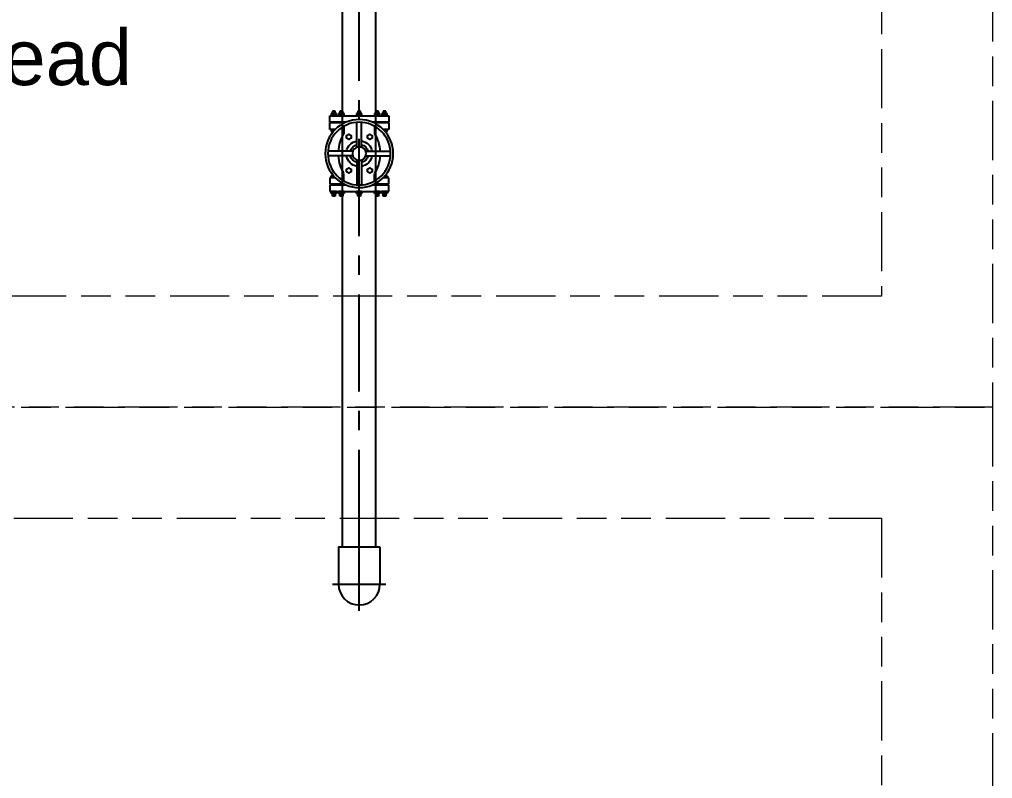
# Model space of a CAD drawing. Extents: x -234346 to 58427, y -132654 to -82394.
# Drawn here: x -198037 to -195410, y -106953 to -104904 of the extents above; entities that cross this region are included whole.
import ezdxf

# ---------------------------------------------------------------- set-up
doc = ezdxf.new("R2010")
doc.units = 0
doc.header["$LTSCALE"] = 8
for name, pattern in [('CENTER', [50.8, 31.75, -6.35, 6.35, -6.35]), ('CONTINOUS', [0]), ('Double dash', [55, 20, -5, 10, -5, 10, -5])]:
    doc.linetypes.add(name, pattern=pattern)
doc.layers.get('0').update_dxf_attribs({"color": 9, "lineweight": 5})
doc.layers.add('C-PROP-LINE-OTLN', color=7, linetype='Double dash', lineweight=9)
for name, color, linetype in [('M-PB_CW', 5, 'Continuous'), ('M-PB_FIRE-texts', 1, 'Continuous'), ('valve block', 1, 'CONTINOUS')]:
    doc.layers.add(name, color=color, linetype=linetype)
doc.styles.add('ARIAL', font='arial.ttf')

# ---------------------------------------------------------------- blocks, each defined once
blk = doc.blocks.new('FM63-GV-100')
for p, q in [((-141.5, 110), (-117.5, 110)), ((-141.5, -110), (-141.5, 110)), ((-117.5, 110), (-117.5, 48.2)), ((-114.5, 110), (-90.5, 110)), ((-114.5, 110), (-114.5, 54.9)), ((-90.5, 110), (-90.5, 89.1)), ((-8.5, 23.9), (-8.5, 116.7)), ((8.5, 23.9), (8.5, 116.7)), ((114.5, 110), (90.5, 110)), ((90.5, 110), (90.5, 89.1)), ((114.5, 110), (114.5, 54.9)), ((117.5, 110), (117.5, 48.2)), ((141.5, 110), (117.5, 110)), ((141.5, -110), (141.5, 110)), ((-158.6, 99.5), (-158.6, 89.5)), ((-149.1, 99.5), (-158.6, 99.5)), ((-158.6, 89.5), (-149.1, 89.5)), ((-157.5, 99.5), (-157.5, 89.5)), ((-156.7, 99.5), (-156.7, 89.5)), ((-155.8, 99.5), (-155.8, 89.5)), ((-154.9, 99.5), (-154.9, 89.5)), ((-154.1, 99.5), (-154.1, 89.5)), ((-153.2, 99.5), (-153.2, 89.5)), ((-152.4, 99.5), (-152.4, 89.5)), ((-151.5, 99.5), (-151.5, 89.5)), ((-150.7, 99.5), (-150.7, 89.5)), ((-149.8, 99.5), (-149.8, 89.5)), ((-149.1, 104.5), (-149.1, 84.5)), ((-141.6, 104.5), (-149.1, 104.5)), ((-149.1, 101), (-141.6, 101)), ((-149.1, 94.5), (-141.6, 94.5)), ((-149.1, 88.5), (-141.6, 88.5)), ((-149.1, 84.5), (-141.6, 84.5)), ((-149.1, 76.8), (-149.1, 56.8)), ((-141.6, 76.8), (-149.1, 76.8)), ((-149.1, 73.3), (-141.6, 73.3)), ((-141.5, 104.5), (-141.5, 84.5)), ((-141.5, 76.8), (-141.5, 56.8)), ((-117.5, 99.5), (-114.5, 99.5)), ((-117.5, 89.5), (-114.5, 89.5)), ((-90.5, 104.5), (-90.5, 89.1)), ((-83, 104.5), (-90.5, 104.5)), ((-90.5, 101), (-83, 101)), ((-90.5, 94.5), (-84.8, 94.5)), ((-83, 96.1), (-83, 104.5)), ((83, 96.1), (83, 104.5)), ((83, 104.5), (90.5, 104.5)), ((90.5, 101), (83, 101)), ((90.5, 94.5), (84.8, 94.5)), ((90.5, 104.5), (90.5, 89.1)), ((117.5, 99.5), (114.5, 99.5)), ((117.5, 89.5), (114.5, 89.5)), ((141.5, 104.5), (141.5, 84.5)), ((141.5, 76.8), (141.5, 56.8)), ((141.6, 104.5), (149.1, 104.5)), ((149.1, 101), (141.6, 101)), ((149.1, 94.5), (141.6, 94.5)), ((149.1, 88.5), (141.6, 88.5)), ((149.1, 84.5), (141.6, 84.5)), ((141.6, 76.8), (149.1, 76.8)), ((149.1, 73.3), (141.6, 73.3)), ((149.1, 104.5), (149.1, 84.5)), ((149.1, 99.5), (158.6, 99.5)), ((158.6, 89.5), (149.1, 89.5)), ((149.1, 76.8), (149.1, 56.8)), ((149.8, 99.5), (149.8, 89.5)), ((150.7, 99.5), (150.7, 89.5)), ((151.5, 99.5), (151.5, 89.5)), ((152.4, 99.5), (152.4, 89.5)), ((153.2, 99.5), (153.2, 89.5)), ((154.1, 99.5), (154.1, 89.5)), ((154.9, 99.5), (154.9, 89.5)), ((155.8, 99.5), (155.8, 89.5)), ((156.7, 99.5), (156.7, 89.5)), ((157.5, 99.5), (157.5, 89.5)), ((158.6, 99.5), (158.6, 89.5)), ((-158.6, 71.8), (-158.6, 61.8)), ((-149.1, 71.8), (-158.6, 71.8)), ((-158.6, 61.8), (-149.1, 61.8)), ((-157.5, 71.8), (-157.5, 61.8)), ((-156.7, 71.8), (-156.7, 61.8)), ((-155.8, 71.8), (-155.8, 61.8)), ((-154.9, 71.8), (-154.9, 61.8)), ((-154.1, 71.8), (-154.1, 61.8)), ((-153.2, 71.8), (-153.2, 61.8)), ((-152.4, 71.8), (-152.4, 61.8)), ((-151.5, 71.8), (-151.5, 61.8)), ((-150.7, 71.8), (-150.7, 61.8)), ((-149.8, 71.8), (-149.8, 61.8)), ((-149.1, 66.8), (-141.6, 66.8)), ((-149.1, 60.8), (-141.6, 60.8)), ((-149.1, 56.8), (-141.6, 56.8)), ((-117.5, 71.8), (-114.5, 71.8)), ((-117.5, 61.8), (-114.5, 61.8)), ((-102.2, 56.9), (-73.6, 56.9)), ((102.2, 56.9), (73.6, 56.9)), ((117.5, 71.8), (114.5, 71.8)), ((117.5, 61.8), (114.5, 61.8)), ((149.1, 66.8), (141.6, 66.8)), ((149.1, 60.8), (141.6, 60.8)), ((149.1, 56.8), (141.6, 56.8)), ((149.1, 71.8), (158.6, 71.8)), ((158.6, 61.8), (149.1, 61.8)), ((149.8, 71.8), (149.8, 61.8)), ((150.7, 71.8), (150.7, 61.8)), ((151.5, 71.8), (151.5, 61.8)), ((152.4, 71.8), (152.4, 61.8)), ((153.2, 71.8), (153.2, 61.8)), ((154.1, 71.8), (154.1, 61.8)), ((154.9, 71.8), (154.9, 61.8)), ((155.8, 71.8), (155.8, 61.8)), ((156.7, 71.8), (156.7, 61.8)), ((157.5, 71.8), (157.5, 61.8)), ((158.6, 71.8), (158.6, 61.8)), ((-149.1, 5), (-158.6, 5)), ((-158.6, 5), (-158.6, -5)), ((-157.5, 5), (-157.5, -5)), ((-156.7, 5), (-156.7, -5)), ((-155.8, 5), (-155.8, -5)), ((-154.9, 5), (-154.9, -5)), ((-154.1, 5), (-154.1, -5)), ((-153.2, 5), (-153.2, -5)), ((-152.4, 5), (-152.4, -5)), ((-151.5, 5), (-151.5, -5)), ((-150.7, 5), (-150.7, -5)), ((-149.8, 5), (-149.8, -5)), ((-141.6, 10), (-149.1, 10)), ((-149.1, 10), (-149.1, -10)), ((-149.1, 6.5), (-141.6, 6.5)), ((-141.5, 10), (-141.5, -10)), ((-23.9, 8.5), (-116.7, 8.5)), ((23.9, 8.5), (116.7, 8.5)), ((141.5, 10), (141.5, -10)), ((141.6, 10), (149.1, 10)), ((149.1, 6.5), (141.6, 6.5)), ((149.1, 10), (149.1, -10)), ((149.1, 5), (158.6, 5)), ((149.8, 5), (149.8, -5)), ((150.7, 5), (150.7, -5)), ((151.5, 5), (151.5, -5)), ((152.4, 5), (152.4, -5)), ((153.2, 5), (153.2, -5)), ((154.1, 5), (154.1, -5)), ((154.9, 5), (154.9, -5)), ((155.8, 5), (155.8, -5)), ((156.7, 5), (156.7, -5)), ((157.5, 5), (157.5, -5)), ((158.6, 5), (158.6, -5)), ((-158.6, -5), (-149.1, -5)), ((-149.1, 0), (-141.6, 0)), ((-149.1, -6), (-141.6, -6)), ((-149.1, -10), (-141.6, -10)), ((-23.9, -8.5), (-116.7, -8.5)), ((-8.5, -23.9), (-8.5, -116.7)), ((8.5, -23.9), (8.5, -116.7)), ((23.9, -8.5), (116.7, -8.5)), ((149.1, 0), (141.6, 0)), ((149.1, -6), (141.6, -6)), ((149.1, -10), (141.6, -10)), ((158.6, -5), (149.1, -5)), ((-158.6, -61.8), (-158.6, -71.8)), ((-149.1, -61.8), (-158.6, -61.8)), ((-158.6, -71.8), (-149.1, -71.8)), ((-157.5, -61.8), (-157.5, -71.8)), ((-156.7, -61.8), (-156.7, -71.8)), ((-155.8, -61.8), (-155.8, -71.8)), ((-154.9, -61.8), (-154.9, -71.8)), ((-154.1, -61.8), (-154.1, -71.8)), ((-153.2, -61.8), (-153.2, -71.8)), ((-152.4, -61.8), (-152.4, -71.8)), ((-151.5, -61.8), (-151.5, -71.8)), ((-150.7, -61.8), (-150.7, -71.8)), ((-149.8, -61.8), (-149.8, -71.8)), ((-149.1, -56.8), (-149.1, -76.8)), ((-141.6, -56.8), (-149.1, -56.8)), ((-149.1, -60.3), (-141.6, -60.3)), ((-149.1, -66.8), (-141.6, -66.8)), ((-141.5, -56.8), (-141.5, -76.8)), ((-117.5, -48.2), (-117.5, -110)), ((-117.5, -61.8), (-114.5, -61.8)), ((-117.5, -71.8), (-114.5, -71.8)), ((-114.5, -54.9), (-114.5, -110)), ((-102.2, -56.9), (-73.6, -56.9)), ((102.2, -56.9), (73.6, -56.9)), ((114.5, -54.9), (114.5, -110)), ((117.5, -61.8), (114.5, -61.8)), ((117.5, -71.8), (114.5, -71.8)), ((117.5, -48.2), (117.5, -110)), ((141.5, -56.8), (141.5, -76.8)), ((141.6, -56.8), (149.1, -56.8)), ((149.1, -60.3), (141.6, -60.3)), ((149.1, -66.8), (141.6, -66.8)), ((149.1, -56.8), (149.1, -76.8)), ((149.1, -61.8), (158.6, -61.8)), ((158.6, -71.8), (149.1, -71.8)), ((149.8, -61.8), (149.8, -71.8)), ((150.7, -61.8), (150.7, -71.8)), ((151.5, -61.8), (151.5, -71.8)), ((152.4, -61.8), (152.4, -71.8)), ((153.2, -61.8), (153.2, -71.8)), ((154.1, -61.8), (154.1, -71.8)), ((154.9, -61.8), (154.9, -71.8)), ((155.8, -61.8), (155.8, -71.8)), ((156.7, -61.8), (156.7, -71.8)), ((157.5, -61.8), (157.5, -71.8)), ((158.6, -61.8), (158.6, -71.8)), ((-158.6, -89.5), (-158.6, -99.5)), ((-149.1, -89.5), (-158.6, -89.5)), ((-158.6, -99.5), (-149.1, -99.5)), ((-157.5, -89.5), (-157.5, -99.5)), ((-156.7, -89.5), (-156.7, -99.5)), ((-155.8, -89.5), (-155.8, -99.5)), ((-154.9, -89.5), (-154.9, -99.5)), ((-154.1, -89.5), (-154.1, -99.5)), ((-153.2, -89.5), (-153.2, -99.5)), ((-152.4, -89.5), (-152.4, -99.5)), ((-151.5, -89.5), (-151.5, -99.5)), ((-150.7, -89.5), (-150.7, -99.5)), ((-149.8, -89.5), (-149.8, -99.5)), ((-149.1, -72.8), (-141.6, -72.8)), ((-149.1, -76.8), (-141.6, -76.8)), ((-149.1, -84.5), (-149.1, -104.5)), ((-141.6, -84.5), (-149.1, -84.5)), ((-149.1, -88), (-141.6, -88)), ((-149.1, -94.5), (-141.6, -94.5)), ((-149.1, -100.5), (-141.6, -100.5)), ((-149.1, -104.5), (-141.6, -104.5)), ((-141.5, -84.5), (-141.5, -104.5)), ((-117.5, -89.5), (-114.5, -89.5)), ((-117.5, -99.5), (-114.5, -99.5)), ((-90.5, -89.1), (-90.5, -104.5)), ((-90.5, -89.1), (-90.5, -110)), ((-90.5, -94.5), (-84.8, -94.5)), ((-90.5, -100.5), (-83, -100.5)), ((-90.5, -104.5), (-83, -104.5)), ((-83, -104.5), (-83, -96.1)), ((83, -104.5), (83, -96.1)), ((90.5, -100.5), (83, -100.5)), ((90.5, -104.5), (83, -104.5)), ((90.5, -94.5), (84.8, -94.5)), ((90.5, -89.1), (90.5, -104.5)), ((90.5, -89.1), (90.5, -110)), ((117.5, -89.5), (114.5, -89.5)), ((117.5, -99.5), (114.5, -99.5)), ((141.5, -84.5), (141.5, -104.5)), ((149.1, -72.8), (141.6, -72.8)), ((149.1, -76.8), (141.6, -76.8)), ((141.6, -84.5), (149.1, -84.5)), ((149.1, -88), (141.6, -88)), ((149.1, -94.5), (141.6, -94.5)), ((149.1, -100.5), (141.6, -100.5)), ((149.1, -104.5), (141.6, -104.5)), ((149.1, -84.5), (149.1, -104.5)), ((149.1, -89.5), (158.6, -89.5)), ((158.6, -99.5), (149.1, -99.5)), ((149.8, -89.5), (149.8, -99.5)), ((150.7, -89.5), (150.7, -99.5)), ((151.5, -89.5), (151.5, -99.5)), ((152.4, -89.5), (152.4, -99.5)), ((153.2, -89.5), (153.2, -99.5)), ((154.1, -89.5), (154.1, -99.5)), ((154.9, -89.5), (154.9, -99.5)), ((155.8, -89.5), (155.8, -99.5)), ((156.7, -89.5), (156.7, -99.5)), ((157.5, -89.5), (157.5, -99.5)), ((158.6, -89.5), (158.6, -99.5)), ((-117.5, -110), (-141.5, -110)), ((-90.5, -110), (-114.5, -110)), ((90.5, -110), (114.5, -110)), ((117.5, -110), (141.5, -110))]:
    blk.add_line(p, q)
for points in [[(-68.1, 30.3), (-58.1, 30.3), (-53.1, 38.9), (-58.1, 47.6), (-68.1, 47.6), (-73.1, 38.9)], [(58, 30.3), (68, 30.3), (73, 38.9), (68, 47.6), (58, 47.6), (53, 38.9)], [(-68.1, -47.9), (-58.1, -47.9), (-53.1, -39.2), (-58.1, -30.6), (-68.1, -30.6), (-73.1, -39.2)], [(58, -47.9), (68, -47.9), (73, -39.2), (68, -30.6), (58, -30.6), (53, -39.2)]]:
    blk.add_lwpolyline(points, close=True)
for radius in [127, 117, 25.4]:
    blk.add_circle((0, 0), radius)
for centre, radius, start, end in [((-5.9, -47.8), 124.6, 91.1796, 122.8648), ((5.9, -47.8), 124.6, 57.1305, 88.8157), ((0, 0), 48.3, 100.1296, 169.8679), ((0, 0), 48.3, 10.1321, 79.8654), ((0, 0), 34.3, 104.3187, 165.6813), ((0, 0), 34.3, 14.3187, 75.6813), ((0, 0), 48.3, 190.1321, 259.8654), ((0, 0), 34.3, 194.3187, 255.6813), ((0, 0), 34.3, 284.3187, 345.6813), ((0, 0), 48.3, 280.1296, 349.8679), ((-5.9, 47.8), 124.6, 237.1305, 268.8157), ((5.9, 47.8), 124.6, 271.1796, 302.8648)]:
    blk.add_arc(centre, radius, start, end)

msp = doc.modelspace()

# ---------------------------------------------------------------- linework, layer by layer
at = {"layer": 'C-PROP-LINE-OTLN', "color": 8}
for points in [[(-195410.3, -105950.9), (-203632.3, -105950.9), (-203632.3, -94564.1), (-195410.3, -94564.1)], [(-195710.3, -105650.9), (-203332.3, -105650.9), (-203332.3, -94864.1), (-195710.3, -94864.1)], [(-195410.3, -114550.9), (-203632.3, -114550.9), (-203632.3, -105950.9), (-195410.3, -105950.9)], [(-195710.3, -114250.9), (-203332.3, -114250.9), (-203332.3, -106250.9), (-195710.3, -106250.9)]]:
    msp.add_lwpolyline(points, close=True, dxfattribs=at)
at = {"layer": 'M-PB_CW', "lineweight": -3, "ltscale": 1.032}
for p, q in [((-197164.6, -106327.8), (-197164.6, -103678.8)), ((-197074.6, -106327.8), (-197074.6, -103678.8)), ((-197175.6, -106327.8), (-197063.6, -106327.8)), ((-197175.6, -106327.8), (-197175.6, -106428.8)), ((-197063.6, -106327.8), (-197063.6, -106428.8))]:
    msp.add_line(p, q, dxfattribs=at)
at = {"layer": 'M-PB_CW', "color": 9, "linetype": 'CENTER', "lineweight": -3, "ltscale": 1.032}
for p, q in [((-197119.6, -106327.8), (-197119.6, -103678.8)), ((-197119.6, -106500.8), (-197119.6, -106327.8)), ((-197191.6, -106428.8), (-197047.6, -106428.8))]:
    msp.add_line(p, q, dxfattribs=at)
at = {"layer": 'M-PB_CW', "lineweight": -3, "ltscale": 1.032}
msp.add_arc((-197119.6, -106428.8), 56, 180, 0, dxfattribs=at)

# ---------------------------------------------------------------- block references
at = {"layer": 'valve block', "ltscale": 1.032, "xscale": -0.7238139397382327, "yscale": 0.7238139397382327, "zscale": 0.7238139397382327, "rotation": 270.000000000007}
msp.add_blockref('FM63-GV-100', (-197119.6, -105266.4), dxfattribs=at)

# ---------------------------------------------------------------- texts
at = {"layer": 'M-PB_FIRE-texts', "lineweight": 15, "insert": (-201183.4, -104931.6), "char_height": 150, "width": 4301.728, "attachment_point": 1, "style": 'ARIAL'}
msp.add_mtext('with jockey pump 10gpm@70m head', dxfattribs=at)

doc.saveas('drawing.dxf')
